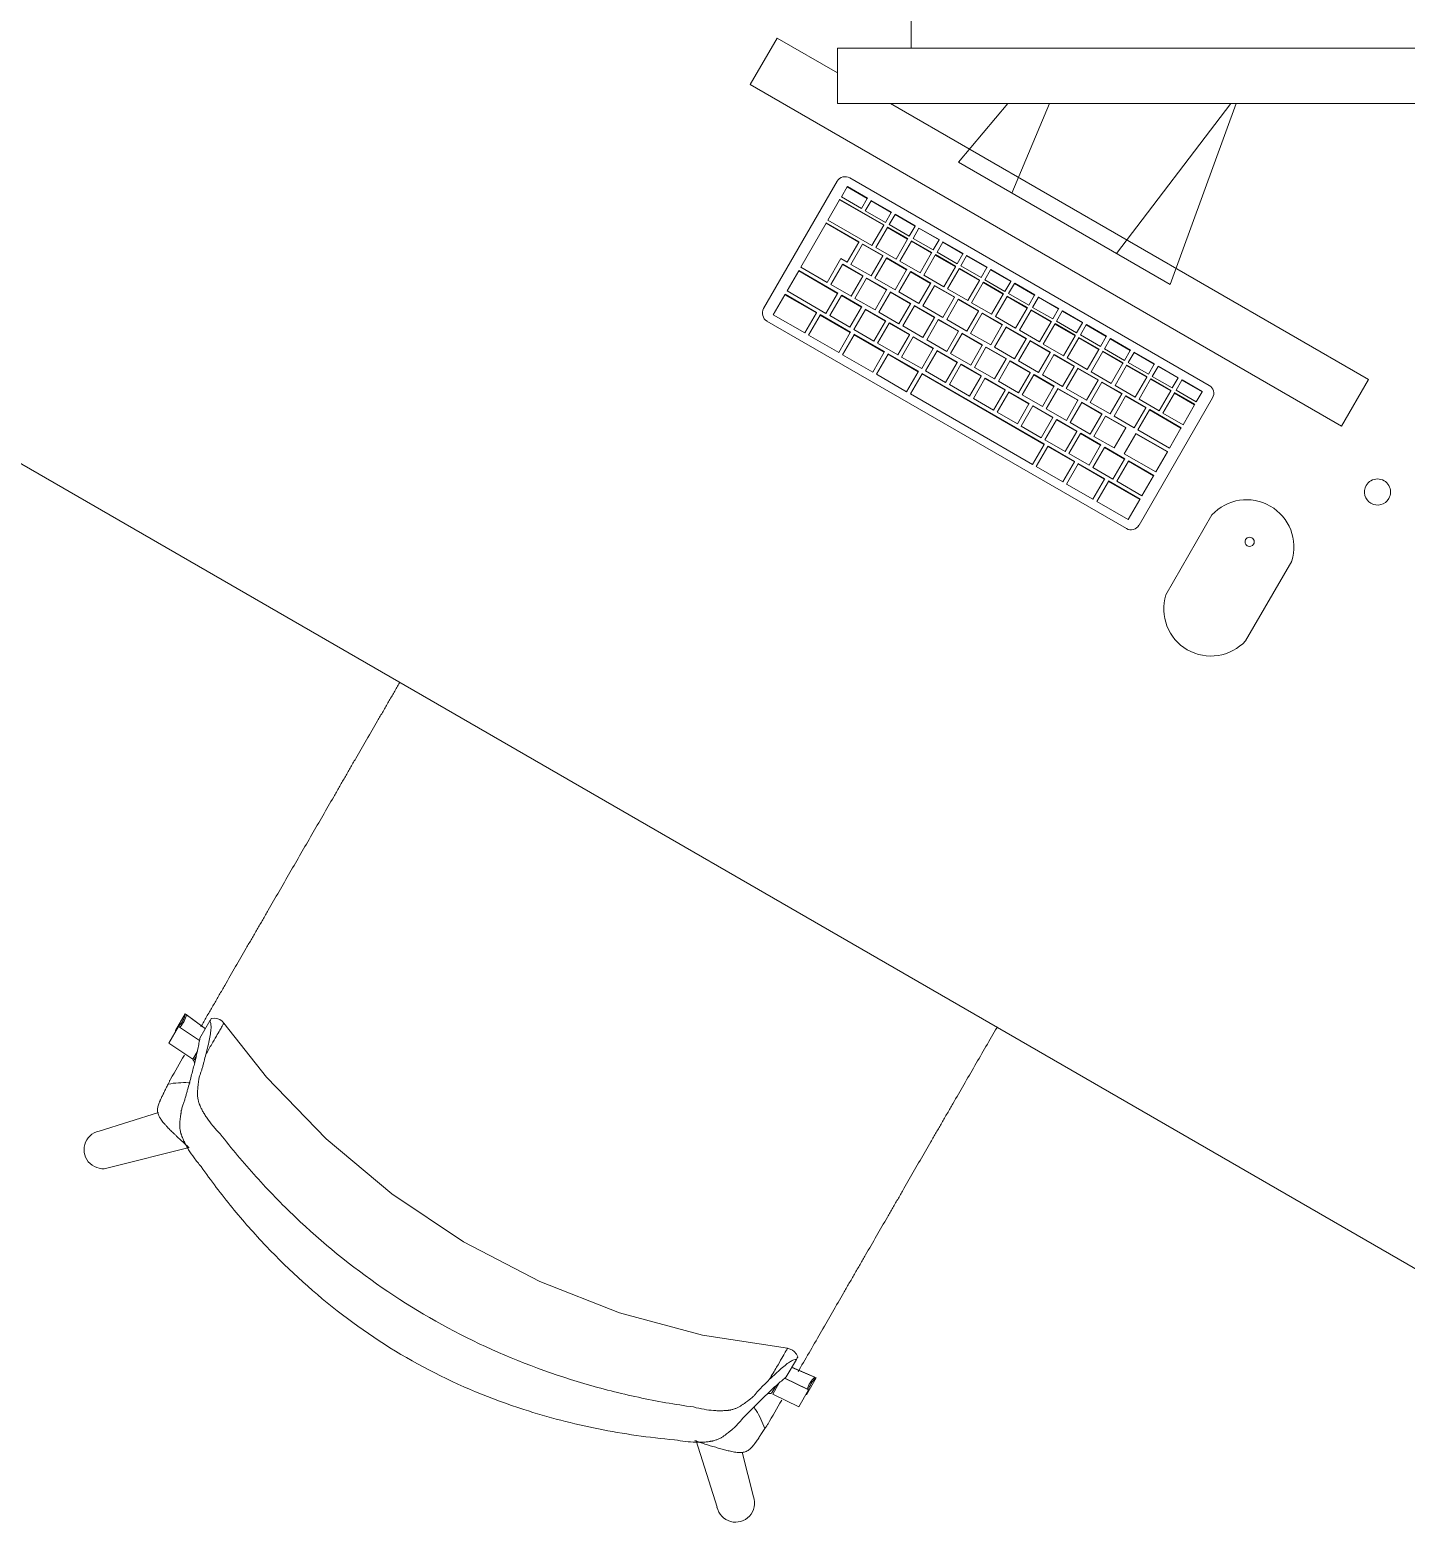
# Model space of a CAD drawing. Header units: millimetres. Extents: x 79795 to 317870, y -36033 to 97293.
# Drawn here: x 210583 to 211530, y 23112 to 24139 of the extents above; entities that cross this region are included whole.
import ezdxf

# ---------------------------------------------------------------- set-up
doc = ezdxf.new("R2010")
doc.units = ezdxf.units.MM
doc.header["$MEASUREMENT"] = 0
for name, color, linetype, lineweight in [('A-GENM', 8, 'CONTINUOUS', 9), ('E-ELEC-EQPM', 8, 'CONTINUOUS', 9), ('I-FURN', 8, 'CONTINUOUS', 9)]:
    doc.layers.add(name, color=color, linetype=linetype, lineweight=lineweight)

msp = doc.modelspace()

# ---------------------------------------------------------------- linework, layer by layer
at = {"layer": 'A-GENM'}
for p, q in [((211146.8, 24037), (211394.1, 23894.2)), ((211087.6, 23947.1), (211138.2, 24034.7)), ((211145, 24030.8), (211141.1, 24023.9)), ((211145, 24030.8), (211145.2, 24031)), ((211158.9, 24022.8), (211145, 24030.8)), ((211145.2, 24031), (211159, 24023)), ((211139.9, 24021.9), (211131.8, 24007.9)), ((211139.9, 24021.9), (211140.1, 24022.2)), ((211170.2, 24004.4), (211139.9, 24021.9)), ((211140.1, 24022.2), (211170.4, 24004.7)), ((211141.1, 24023.9), (211154.9, 24015.9)), ((211154.9, 24015.9), (211158.9, 24022.8)), ((211161.5, 24021.3), (211157.5, 24014.4)), ((211158.9, 24022.8), (211159, 24023)), ((211161.5, 24021.4), (211161.6, 24021.5)), ((211175.4, 24013.3), (211161.5, 24021.3)), ((211161.6, 24021.5), (211175.5, 24013.5)), ((211130.6, 24005.8), (211113.2, 23975.6)), ((211130.6, 24005.8), (211130.7, 24006)), ((211153.1, 23992.8), (211130.6, 24005.8)), ((211130.7, 24006), (211153.3, 23993)), ((211131.8, 24007.9), (211162.1, 23990.4)), ((211157.5, 24014.4), (211171.4, 24006.4)), ((211171.4, 24006.4), (211175.4, 24013.3)), ((211178, 24011.8), (211174, 24004.9)), ((211175.4, 24013.3), (211175.5, 24013.5)), ((211178, 24011.8), (211178.1, 24012)), ((211191.8, 24003.8), (211178, 24011.8)), ((211178.1, 24012), (211191.9, 24004)), ((211162.1, 23990.4), (211170.2, 24004.4)), ((211172.8, 24002.9), (211164.9, 23989.1)), ((211170.2, 24004.4), (211170.4, 24004.7)), ((211172.8, 24002.9), (211173, 24003.2)), ((211186.7, 23994.9), (211172.8, 24002.9)), ((211173, 24003.2), (211186.8, 23995.2)), ((211174, 24004.9), (211187.8, 23996.9)), ((211187.8, 23996.9), (211191.8, 24003.8)), ((211194.4, 24002.3), (211190.4, 23995.4)), ((211191.8, 24003.8), (211191.9, 24004)), ((211194.4, 24002.3), (211194.5, 24002.5)), ((211208.3, 23994.3), (211194.4, 24002.3)), ((211194.5, 24002.5), (211208.4, 23994.5)), ((211145.1, 23979), (211153.1, 23992.8)), ((211155.7, 23991.3), (211147.7, 23977.5)), ((211153.1, 23992.8), (211153.3, 23993)), ((211155.7, 23991.3), (211155.9, 23991.5)), ((211169.6, 23983.3), (211155.7, 23991.3)), ((211155.9, 23991.5), (211169.7, 23983.5)), ((211164.9, 23989.1), (211178.7, 23981.1)), ((211178.7, 23981.1), (211186.7, 23994.9)), ((211189.3, 23993.4), (211181.3, 23979.6)), ((211186.7, 23994.9), (211186.8, 23995.2)), ((211189.3, 23993.4), (211189.4, 23993.7)), ((211203.1, 23985.4), (211189.3, 23993.4)), ((211189.4, 23993.7), (211203.3, 23985.7)), ((211190.4, 23995.4), (211204.3, 23987.4)), ((211195.2, 23971.6), (211203.1, 23985.4)), ((211203.1, 23985.4), (211203.3, 23985.7)), ((211204.3, 23987.4), (211208.3, 23994.3)), ((211210.9, 23992.8), (211206.9, 23985.9)), ((211206.9, 23985.9), (211220.7, 23977.9)), ((211208.3, 23994.3), (211208.4, 23994.5)), ((211210.9, 23992.8), (211211, 23993)), ((211224.7, 23984.8), (211210.9, 23992.8)), ((211211, 23993), (211224.9, 23985)), ((211113.2, 23975.6), (211131.3, 23965.1)), ((211131.3, 23965.1), (211140.8, 23981.5)), ((211141.9, 23977.4), (211133.9, 23963.6)), ((211140.8, 23981.5), (211145.1, 23979)), ((211141.9, 23977.4), (211142.1, 23977.6)), ((211155.8, 23969.4), (211141.9, 23977.4)), ((211142.1, 23977.6), (211155.9, 23969.6)), ((211147.7, 23977.5), (211161.6, 23969.5)), ((211161.6, 23969.5), (211169.6, 23983.3)), ((211172.2, 23981.8), (211164.2, 23968)), ((211169.6, 23983.3), (211169.7, 23983.5)), ((211172.2, 23981.8), (211172.3, 23982)), ((211186, 23973.8), (211172.2, 23981.8)), ((211172.3, 23982), (211186.2, 23974)), ((211181.3, 23979.6), (211195.2, 23971.6)), ((211205.7, 23983.9), (211197.8, 23970.1)), ((211205.7, 23983.9), (211205.9, 23984.2)), ((211219.6, 23975.9), (211205.7, 23983.9)), ((211205.9, 23984.2), (211219.7, 23976.2)), ((211211.6, 23962.1), (211219.6, 23975.9)), ((211219.6, 23975.9), (211219.7, 23976.2)), ((211220.7, 23977.9), (211224.7, 23984.8)), ((211227.3, 23983.3), (211223.3, 23976.4)), ((211223.3, 23976.4), (211237.2, 23968.4)), ((211224.7, 23984.8), (211224.9, 23985)), ((211227.3, 23983.3), (211227.5, 23983.5)), ((211241.2, 23975.3), (211227.3, 23983.3)), ((211227.5, 23983.5), (211241.3, 23975.5)), ((211237.2, 23968.4), (211241.2, 23975.3)), ((211241.2, 23975.3), (211241.3, 23975.5)), ((211111.7, 23973), (211103.7, 23959.2)), ((211111.7, 23973), (211111.8, 23973.2)), ((211138.5, 23957.5), (211111.7, 23973)), ((211111.8, 23973.2), (211138.7, 23957.7)), ((211147.8, 23955.6), (211155.8, 23969.4)), ((211158.4, 23967.9), (211150.4, 23954.1)), ((211155.8, 23969.4), (211155.9, 23969.6)), ((211158.4, 23967.9), (211158.5, 23968.1)), ((211172.2, 23959.9), (211158.4, 23967.9)), ((211158.5, 23968.1), (211172.4, 23960.1)), ((211164.2, 23968), (211178, 23960)), ((211178, 23960), (211186, 23973.8)), ((211188.6, 23972.3), (211180.6, 23958.5)), ((211186, 23973.8), (211186.2, 23974)), ((211188.6, 23972.3), (211188.8, 23972.5)), ((211202.5, 23964.3), (211188.6, 23972.3)), ((211188.8, 23972.5), (211202.6, 23964.5)), ((211197.8, 23970.1), (211211.6, 23962.1)), ((211222.2, 23974.4), (211214.2, 23960.6)), ((211222.2, 23974.4), (211222.3, 23974.7)), ((211236.1, 23966.4), (211222.2, 23974.4)), ((211222.3, 23974.7), (211236.2, 23966.7)), ((211228.1, 23952.6), (211236.1, 23966.4)), ((211238.7, 23964.9), (211230.7, 23951.1)), ((211236.1, 23966.4), (211236.2, 23966.7)), ((211238.7, 23964.9), (211238.8, 23965.2)), ((211252.5, 23956.9), (211238.7, 23964.9)), ((211238.8, 23965.2), (211252.6, 23957.2)), ((211243.8, 23973.8), (211239.8, 23966.9)), ((211239.8, 23966.9), (211253.6, 23958.9)), ((211243.8, 23973.8), (211243.9, 23974)), ((211257.6, 23965.8), (211243.8, 23973.8)), ((211243.9, 23974), (211257.8, 23966)), ((211253.6, 23958.9), (211257.6, 23965.8)), ((211257.6, 23965.8), (211257.8, 23966)), ((211102.2, 23956.6), (211094.2, 23942.8)), ((211102.2, 23956.6), (211102.3, 23956.9)), ((211123.9, 23944.1), (211102.2, 23956.6)), ((211102.3, 23956.9), (211124, 23944.4)), ((211103.7, 23959.2), (211130.5, 23943.7)), ((211130.5, 23943.7), (211138.5, 23957.5)), ((211141.1, 23956), (211133.1, 23942.2)), ((211133.9, 23963.6), (211147.8, 23955.6)), ((211138.5, 23957.5), (211138.7, 23957.7)), ((211141.1, 23956), (211141.3, 23956.2)), ((211155, 23948), (211141.1, 23956)), ((211141.3, 23956.2), (211155.1, 23948.2)), ((211164.3, 23946.1), (211172.2, 23959.9)), ((211174.8, 23958.4), (211166.8, 23944.6)), ((211172.2, 23959.9), (211172.4, 23960.1)), ((211174.8, 23958.4), (211175, 23958.6)), ((211188.7, 23950.4), (211174.8, 23958.4)), ((211175, 23958.6), (211188.8, 23950.6)), ((211180.6, 23958.5), (211194.5, 23950.5)), ((211194.5, 23950.5), (211202.5, 23964.3)), ((211205.1, 23962.8), (211197.1, 23949)), ((211202.5, 23964.3), (211202.6, 23964.5)), ((211205.1, 23962.8), (211205.2, 23963)), ((211218.9, 23954.8), (211205.1, 23962.8)), ((211205.2, 23963), (211219.1, 23955)), ((211211, 23941), (211218.9, 23954.8)), ((211214.2, 23960.6), (211228.1, 23952.6)), ((211218.9, 23954.8), (211219.1, 23955)), ((211244.5, 23943.1), (211252.5, 23956.9)), ((211255.1, 23955.4), (211247.1, 23941.6)), ((211252.5, 23956.9), (211252.6, 23957.2)), ((211255.1, 23955.4), (211255.2, 23955.7)), ((211269, 23947.4), (211255.1, 23955.4)), ((211255.2, 23955.7), (211269.1, 23947.7)), ((211260.2, 23964.3), (211256.2, 23957.4)), ((211256.2, 23957.4), (211270.1, 23949.4)), ((211260.2, 23964.3), (211260.4, 23964.5)), ((211274.1, 23956.3), (211260.2, 23964.3)), ((211260.4, 23964.5), (211274.2, 23956.5)), ((211270.1, 23949.4), (211274.1, 23956.3)), ((211276.7, 23954.8), (211272.7, 23947.9)), ((211274.1, 23956.3), (211274.2, 23956.5)), ((211276.7, 23954.8), (211276.8, 23955)), ((211290.5, 23946.8), (211276.7, 23954.8)), ((211276.8, 23955), (211290.7, 23947)), ((211123.9, 23944.1), (211124, 23944.4)), ((211147, 23934.2), (211155, 23948)), ((211157.6, 23946.5), (211149.6, 23932.7)), ((211150.4, 23954.1), (211164.3, 23946.1)), ((211155, 23948), (211155.1, 23948.2)), ((211157.6, 23946.5), (211157.7, 23946.7)), ((211171.4, 23938.5), (211157.6, 23946.5)), ((211157.7, 23946.7), (211171.6, 23938.7)), ((211166.8, 23944.6), (211180.7, 23936.6)), ((211180.7, 23936.6), (211188.7, 23950.4)), ((211191.3, 23948.9), (211183.3, 23935.1)), ((211188.7, 23950.4), (211188.8, 23950.6)), ((211191.3, 23948.9), (211191.4, 23949.1)), ((211205.1, 23940.9), (211191.3, 23948.9)), ((211191.4, 23949.1), (211205.3, 23941.1)), ((211197.1, 23949), (211211, 23941)), ((211221.5, 23953.3), (211213.6, 23939.5)), ((211221.5, 23953.3), (211221.7, 23953.5)), ((211235.4, 23945.3), (211221.5, 23953.3)), ((211221.7, 23953.5), (211235.5, 23945.5)), ((211227.4, 23931.5), (211235.4, 23945.3)), ((211230.7, 23951.1), (211244.5, 23943.1)), ((211235.4, 23945.3), (211235.5, 23945.5)), ((211261, 23933.6), (211269, 23947.4)), ((211271.6, 23945.9), (211263.6, 23932.1)), ((211269, 23947.4), (211269.1, 23947.7)), ((211271.6, 23945.9), (211271.7, 23946.2)), ((211285.4, 23937.9), (211271.6, 23945.9)), ((211271.7, 23946.2), (211285.6, 23938.2)), ((211272.7, 23947.9), (211286.5, 23939.9)), ((211286.5, 23939.9), (211290.5, 23946.8)), ((211293.1, 23945.3), (211289.1, 23938.4)), ((211290.5, 23946.8), (211290.7, 23947)), ((211293.1, 23945.3), (211293.3, 23945.5)), ((211307, 23937.3), (211293.1, 23945.3)), ((211293.3, 23945.5), (211307.1, 23937.5)), ((211337.2, 23795.6), (211089.9, 23938.4)), ((211094.2, 23942.8), (211115.9, 23930.3)), ((211115.9, 23930.3), (211123.9, 23944.1)), ((211126.5, 23942.6), (211118.5, 23928.8)), ((211126.5, 23942.6), (211126.6, 23942.9)), ((211147.2, 23930.6), (211126.5, 23942.6)), ((211126.6, 23942.9), (211147.4, 23930.9)), ((211133.1, 23942.2), (211147, 23934.2)), ((211163.4, 23924.7), (211171.4, 23938.5)), ((211174, 23937), (211166, 23923.2)), ((211171.4, 23938.5), (211171.6, 23938.7)), ((211174, 23937), (211174.2, 23937.2)), ((211187.9, 23929), (211174, 23937)), ((211174.2, 23937.2), (211188, 23929.2)), ((211183.3, 23935.1), (211197.2, 23927.1)), ((211197.2, 23927.1), (211205.1, 23940.9)), ((211207.7, 23939.4), (211199.8, 23925.6)), ((211205.1, 23940.9), (211205.3, 23941.1)), ((211207.7, 23939.4), (211207.9, 23939.6)), ((211221.6, 23931.4), (211207.7, 23939.4)), ((211207.9, 23939.6), (211221.7, 23931.6)), ((211213.6, 23939.5), (211227.4, 23931.5)), ((211238, 23943.8), (211230, 23930)), ((211238, 23943.8), (211238.1, 23944)), ((211251.8, 23935.8), (211238, 23943.8)), ((211238.1, 23944), (211252, 23936)), ((211243.9, 23922), (211251.8, 23935.8)), ((211254.4, 23934.3), (211246.5, 23920.5)), ((211247.1, 23941.6), (211261, 23933.6)), ((211251.8, 23935.8), (211252, 23936)), ((211254.4, 23934.3), (211254.6, 23934.5)), ((211268.3, 23926.3), (211254.4, 23934.3)), ((211254.6, 23934.5), (211268.4, 23926.5)), ((211277.4, 23924.1), (211285.4, 23937.9)), ((211288, 23936.4), (211280, 23922.6)), ((211285.4, 23937.9), (211285.6, 23938.2)), ((211288, 23936.4), (211288.2, 23936.7)), ((211301.9, 23928.4), (211288, 23936.4)), ((211288.2, 23936.7), (211302, 23928.7)), ((211289.1, 23938.4), (211303, 23930.4)), ((211303, 23930.4), (211307, 23937.3)), ((211309.6, 23935.8), (211305.6, 23928.9)), ((211307, 23937.3), (211307.1, 23937.5)), ((211309.6, 23935.8), (211309.7, 23936)), ((211323.4, 23927.8), (211309.6, 23935.8)), ((211309.7, 23936), (211323.6, 23928)), ((211118.5, 23928.8), (211139.3, 23916.8)), ((211139.3, 23916.8), (211147.2, 23930.6)), ((211149.8, 23929.1), (211141.9, 23915.3)), ((211147.2, 23930.6), (211147.4, 23930.9)), ((211149.6, 23932.7), (211163.4, 23924.7)), ((211149.8, 23929.1), (211150, 23929.4)), ((211170.6, 23917.1), (211149.8, 23929.1)), ((211150, 23929.4), (211170.8, 23917.4)), ((211179.9, 23915.2), (211187.9, 23929)), ((211190.5, 23927.5), (211182.5, 23913.7)), ((211187.9, 23929), (211188, 23929.2)), ((211190.5, 23927.5), (211190.6, 23927.7)), ((211204.3, 23919.5), (211190.5, 23927.5)), ((211190.6, 23927.7), (211204.5, 23919.7)), ((211199.8, 23925.6), (211213.6, 23917.6)), ((211213.6, 23917.6), (211221.6, 23931.4)), ((211224.2, 23929.9), (211216.2, 23916.1)), ((211221.6, 23931.4), (211221.7, 23931.6)), ((211224.2, 23929.9), (211224.3, 23930.1)), ((211238, 23921.9), (211224.2, 23929.9)), ((211224.3, 23930.1), (211238.2, 23922.1)), ((211230, 23930), (211243.9, 23922)), ((211260.3, 23912.5), (211268.3, 23926.3)), ((211270.9, 23924.8), (211262.9, 23911)), ((211263.6, 23932.1), (211277.4, 23924.1)), ((211268.3, 23926.3), (211268.4, 23926.5)), ((211270.9, 23924.8), (211271, 23925)), ((211284.8, 23916.8), (211270.9, 23924.8)), ((211271, 23925), (211284.9, 23917)), ((211293.9, 23914.6), (211301.9, 23928.4)), ((211304.5, 23926.9), (211296.5, 23913.1)), ((211301.9, 23928.4), (211302, 23928.7)), ((211304.5, 23926.9), (211304.6, 23927.2)), ((211318.3, 23918.9), (211304.5, 23926.9)), ((211304.6, 23927.2), (211318.5, 23919.2)), ((211305.6, 23928.9), (211319.5, 23920.9)), ((211319.5, 23920.9), (211323.4, 23927.8)), ((211326, 23926.3), (211322.1, 23919.4)), ((211323.4, 23927.8), (211323.6, 23928)), ((211326, 23926.3), (211326.2, 23926.5)), ((211339.9, 23918.3), (211326, 23926.3)), ((211326.2, 23926.5), (211340, 23918.5)), ((211141.9, 23915.3), (211162.7, 23903.3)), ((211162.7, 23903.3), (211170.6, 23917.1)), ((211173.2, 23915.6), (211165.3, 23901.8)), ((211166, 23923.2), (211179.9, 23915.2)), ((211170.6, 23917.1), (211170.8, 23917.4)), ((211173.2, 23915.6), (211173.4, 23915.9)), ((211194, 23903.6), (211173.2, 23915.6)), ((211173.4, 23915.9), (211194.1, 23903.9)), ((211182.5, 23913.7), (211196.4, 23905.7)), ((211196.4, 23905.7), (211204.3, 23919.5)), ((211206.9, 23918), (211199, 23904.2)), ((211204.3, 23919.5), (211204.5, 23919.7)), ((211206.9, 23918), (211207.1, 23918.2)), ((211220.8, 23910), (211206.9, 23918)), ((211207.1, 23918.2), (211220.9, 23910.2)), ((211216.2, 23916.1), (211230.1, 23908.1)), ((211230.1, 23908.1), (211238, 23921.9)), ((211240.6, 23920.4), (211232.7, 23906.6)), ((211238, 23921.9), (211238.2, 23922.1)), ((211240.6, 23920.4), (211240.8, 23920.6)), ((211254.5, 23912.4), (211240.6, 23920.4)), ((211240.8, 23920.6), (211254.6, 23912.6)), ((211246.5, 23920.5), (211260.3, 23912.5)), ((211276.8, 23903), (211284.8, 23916.8)), ((211287.4, 23915.3), (211279.4, 23901.5)), ((211280, 23922.6), (211293.9, 23914.6)), ((211284.8, 23916.8), (211284.9, 23917)), ((211287.4, 23915.3), (211287.5, 23915.5)), ((211301.2, 23907.3), (211287.4, 23915.3)), ((211287.5, 23915.5), (211301.3, 23907.5)), ((211310.3, 23905.1), (211318.3, 23918.9)), ((211320.9, 23917.4), (211312.9, 23903.6)), ((211318.3, 23918.9), (211318.5, 23919.2)), ((211320.9, 23917.4), (211321.1, 23917.7)), ((211334.8, 23909.4), (211320.9, 23917.4)), ((211321.1, 23917.7), (211334.9, 23909.7)), ((211322.1, 23919.4), (211335.9, 23911.4)), ((211335.9, 23911.4), (211339.9, 23918.3)), ((211342.5, 23916.8), (211338.5, 23909.9)), ((211339.9, 23918.3), (211340, 23918.5)), ((211342.5, 23916.8), (211342.6, 23917)), ((211356.4, 23908.8), (211342.5, 23916.8)), ((211342.6, 23917), (211356.5, 23909)), ((211186, 23889.8), (211194, 23903.6)), ((211194, 23903.6), (211194.1, 23903.9)), ((211199, 23904.2), (211212.8, 23896.2)), ((211212.8, 23896.2), (211220.8, 23910)), ((211223.4, 23908.5), (211215.4, 23894.7)), ((211220.8, 23910), (211220.9, 23910.2)), ((211223.4, 23908.5), (211223.5, 23908.7)), ((211237.2, 23900.5), (211223.4, 23908.5)), ((211223.5, 23908.7), (211237.4, 23900.7)), ((211232.7, 23906.6), (211246.5, 23898.6)), ((211246.5, 23898.6), (211254.5, 23912.4)), ((211257.1, 23910.9), (211249.1, 23897.1)), ((211254.5, 23912.4), (211254.6, 23912.6)), ((211257.1, 23910.9), (211257.2, 23911.1)), ((211271, 23902.9), (211257.1, 23910.9)), ((211257.2, 23911.1), (211271.1, 23903.1)), ((211262.9, 23911), (211276.8, 23903)), ((211271, 23902.9), (211271.1, 23903.1)), ((211293.2, 23893.5), (211301.2, 23907.3)), ((211303.8, 23905.8), (211295.8, 23892)), ((211296.5, 23913.1), (211310.3, 23905.1)), ((211301.2, 23907.3), (211301.3, 23907.5)), ((211303.8, 23905.8), (211303.9, 23906)), ((211317.7, 23897.8), (211303.8, 23905.8)), ((211303.9, 23906), (211317.8, 23898)), ((211312.9, 23903.6), (211326.8, 23895.6)), ((211326.8, 23895.6), (211334.8, 23909.4)), ((211337.4, 23907.9), (211329.4, 23894.1)), ((211334.8, 23909.4), (211334.9, 23909.7)), ((211337.4, 23907.9), (211337.5, 23908.2)), ((211351.2, 23899.9), (211337.4, 23907.9)), ((211337.5, 23908.2), (211351.4, 23900.2)), ((211338.5, 23909.9), (211352.4, 23901.9)), ((211352.4, 23901.9), (211356.4, 23908.8)), ((211359, 23907.3), (211355, 23900.4)), ((211356.4, 23908.8), (211356.5, 23909)), ((211359, 23907.3), (211359.1, 23907.5)), ((211372.8, 23899.3), (211359, 23907.3)), ((211359.1, 23907.5), (211372.9, 23899.5)), ((211165.3, 23901.8), (211186, 23889.8)), ((211196.6, 23902.1), (211188.6, 23888.3)), ((211196.6, 23902.1), (211196.7, 23902.4)), ((211280.6, 23853.6), (211196.6, 23902.1)), ((211196.7, 23902.4), (211280.7, 23853.9)), ((211215.4, 23894.7), (211229.3, 23886.7)), ((211229.3, 23886.7), (211237.2, 23900.5)), ((211239.8, 23899), (211231.9, 23885.2)), ((211237.2, 23900.5), (211237.4, 23900.7)), ((211239.8, 23899), (211240, 23899.2)), ((211253.7, 23891), (211239.8, 23899)), ((211240, 23899.2), (211253.8, 23891.2)), ((211249.1, 23897.1), (211263, 23889.1)), ((211263, 23889.1), (211271, 23902.9)), ((211273.6, 23901.4), (211265.6, 23887.6)), ((211273.6, 23901.4), (211273.7, 23901.6)), ((211287.4, 23893.4), (211273.6, 23901.4)), ((211273.7, 23901.6), (211287.6, 23893.6)), ((211279.4, 23901.5), (211293.2, 23893.5)), ((211279.4, 23879.6), (211287.4, 23893.4)), ((211287.4, 23893.4), (211287.6, 23893.6)), ((211309.7, 23884), (211317.7, 23897.8)), ((211320.3, 23896.3), (211312.3, 23882.5)), ((211317.7, 23897.8), (211317.8, 23898)), ((211320.3, 23896.3), (211320.4, 23896.5)), ((211334.1, 23888.3), (211320.3, 23896.3)), ((211320.4, 23896.5), (211334.3, 23888.5)), ((211329.4, 23894.1), (211343.3, 23886.1)), ((211343.3, 23886.1), (211351.2, 23899.9)), ((211353.8, 23898.4), (211345.9, 23884.6)), ((211351.2, 23899.9), (211351.4, 23900.2)), ((211353.8, 23898.4), (211354, 23898.7)), ((211367.7, 23890.4), (211353.8, 23898.4)), ((211354, 23898.7), (211367.8, 23890.7)), ((211355, 23900.4), (211368.8, 23892.4)), ((211368.8, 23892.4), (211372.8, 23899.3)), ((211375.4, 23897.8), (211371.4, 23890.9)), ((211372.8, 23899.3), (211372.9, 23899.5)), ((211375.4, 23897.8), (211375.5, 23898)), ((211389.3, 23889.8), (211375.4, 23897.8)), ((211375.5, 23898), (211389.4, 23890)), ((211188.6, 23888.3), (211272.6, 23839.8)), ((211231.9, 23885.2), (211245.7, 23877.2)), ((211245.7, 23877.2), (211253.7, 23891)), ((211256.3, 23889.5), (211248.3, 23875.7)), ((211253.7, 23891), (211253.8, 23891.2)), ((211256.3, 23889.5), (211256.4, 23889.7)), ((211270.2, 23881.5), (211256.3, 23889.5)), ((211256.4, 23889.7), (211270.3, 23881.7)), ((211265.6, 23887.6), (211279.4, 23879.6)), ((211290, 23891.9), (211282, 23878.1)), ((211290, 23891.9), (211290.1, 23892.1)), ((211303.9, 23883.9), (211290, 23891.9)), ((211290.1, 23892.1), (211304, 23884.1)), ((211295.8, 23892), (211309.7, 23884)), ((211295.9, 23870.1), (211303.9, 23883.9)), ((211303.9, 23883.9), (211304, 23884.1)), ((211306.5, 23882.4), (211306.6, 23882.6)), ((211306.6, 23882.6), (211320.5, 23874.6)), ((211326.1, 23874.5), (211334.1, 23888.3)), ((211336.7, 23886.8), (211328.7, 23873)), ((211334.1, 23888.3), (211334.3, 23888.5)), ((211336.7, 23886.8), (211336.9, 23887)), ((211350.6, 23878.8), (211336.7, 23886.8)), ((211336.9, 23887), (211350.7, 23879)), ((211396.5, 23885.6), (211345.9, 23797.9)), ((211345.9, 23884.6), (211359.7, 23876.6)), ((211359.7, 23876.6), (211367.7, 23890.4)), ((211370.3, 23888.9), (211362.3, 23875.1)), ((211367.7, 23890.4), (211367.8, 23890.7)), ((211370.3, 23888.9), (211370.4, 23889.2)), ((211384.1, 23880.9), (211370.3, 23888.9)), ((211370.4, 23889.2), (211384.3, 23881.2)), ((211371.4, 23890.9), (211385.3, 23882.9)), ((211385.3, 23882.9), (211389.3, 23889.8)), ((211389.3, 23889.8), (211389.4, 23890)), ((211248.3, 23875.7), (211262.2, 23867.7)), ((211262.2, 23867.7), (211270.2, 23881.5)), ((211272.8, 23880), (211264.8, 23866.2)), ((211270.2, 23881.5), (211270.3, 23881.7)), ((211272.8, 23880), (211272.9, 23880.2)), ((211286.6, 23872), (211272.8, 23880)), ((211272.9, 23880.2), (211286.7, 23872.2)), ((211282, 23878.1), (211295.9, 23870.1)), ((211286.6, 23872), (211286.7, 23872.2)), ((211306.5, 23882.4), (211298.5, 23868.6)), ((211320.3, 23874.4), (211306.5, 23882.4)), ((211312.3, 23882.5), (211326.1, 23874.5)), ((211312.3, 23860.6), (211320.3, 23874.4)), ((211322.9, 23872.9), (211314.9, 23859.1)), ((211320.3, 23874.4), (211320.5, 23874.6)), ((211322.9, 23872.9), (211323.1, 23873.1)), ((211336.8, 23864.9), (211322.9, 23872.9)), ((211323.1, 23873.1), (211336.9, 23865.1)), ((211328.7, 23873), (211342.6, 23865)), ((211342.6, 23865), (211350.6, 23878.8)), ((211353.2, 23877.3), (211345.2, 23863.5)), ((211350.6, 23878.8), (211350.7, 23879)), ((211353.2, 23877.3), (211353.3, 23877.5)), ((211374.8, 23864.8), (211353.2, 23877.3)), ((211353.3, 23877.5), (211375, 23865)), ((211362.3, 23875.1), (211376.2, 23867.1)), ((211376.2, 23867.1), (211384.1, 23880.9)), ((211384.1, 23880.9), (211384.3, 23881.2)), ((211264.8, 23866.2), (211278.6, 23858.2)), ((211278.6, 23858.2), (211286.6, 23872)), ((211289.2, 23870.5), (211281.2, 23856.7)), ((211289.2, 23870.5), (211289.3, 23870.7)), ((211303.1, 23862.5), (211289.2, 23870.5)), ((211289.3, 23870.7), (211303.2, 23862.7)), ((211295.1, 23848.7), (211303.1, 23862.5)), ((211298.5, 23868.6), (211312.3, 23860.6)), ((211303.1, 23862.5), (211303.2, 23862.7)), ((211328.8, 23851.1), (211336.8, 23864.9)), ((211336.8, 23864.9), (211336.9, 23865.1)), ((211345.2, 23863.5), (211366.8, 23851)), ((211366.8, 23851), (211374.8, 23864.8)), ((211374.8, 23864.8), (211375, 23865)), ((211272.6, 23839.8), (211280.6, 23853.6)), ((211283.2, 23852.1), (211275.2, 23838.3)), ((211280.6, 23853.6), (211280.7, 23853.9)), ((211281.2, 23856.7), (211295.1, 23848.7)), ((211283.2, 23852.1), (211283.3, 23852.4)), ((211301.4, 23841.6), (211283.2, 23852.1)), ((211283.3, 23852.4), (211301.5, 23841.9)), ((211305.7, 23861), (211297.7, 23847.2)), ((211305.7, 23861), (211305.8, 23861.2)), ((211319.5, 23853), (211305.7, 23861)), ((211305.8, 23861.2), (211319.7, 23853.2)), ((211311.5, 23839.2), (211319.5, 23853)), ((211314.9, 23859.1), (211328.8, 23851.1)), ((211319.5, 23853), (211319.7, 23853.2)), ((211322.1, 23851.5), (211322.3, 23851.7)), ((211322.3, 23851.7), (211336.1, 23843.7)), ((211343.7, 23860.9), (211335.7, 23847.1)), ((211343.7, 23860.9), (211343.8, 23861.1)), ((211365.4, 23848.4), (211343.7, 23860.9)), ((211343.8, 23861.1), (211365.5, 23848.6)), ((211293.4, 23827.8), (211301.4, 23841.6)), ((211297.7, 23847.2), (211311.5, 23839.2)), ((211301.4, 23841.6), (211301.5, 23841.9)), ((211322.1, 23851.5), (211314.1, 23837.7)), ((211336, 23843.5), (211322.1, 23851.5)), ((211328, 23829.7), (211336, 23843.5)), ((211338.6, 23842), (211330.6, 23828.2)), ((211335.7, 23847.1), (211357.4, 23834.6)), ((211336, 23843.5), (211336.1, 23843.7)), ((211338.6, 23842), (211338.7, 23842.2)), ((211355.9, 23832), (211338.6, 23842)), ((211338.7, 23842.2), (211356, 23832.2)), ((211357.4, 23834.6), (211365.4, 23848.4)), ((211365.4, 23848.4), (211365.5, 23848.6)), ((211275.2, 23838.3), (211293.4, 23827.8)), ((211304, 23840.1), (211296, 23826.3)), ((211304, 23840.1), (211304.1, 23840.4)), ((211322.2, 23829.6), (211304, 23840.1)), ((211304.1, 23840.4), (211322.3, 23829.9)), ((211314.1, 23837.7), (211328, 23829.7)), ((211347.9, 23818.2), (211355.9, 23832)), ((211355.9, 23832), (211356, 23832.2)), ((211296, 23826.3), (211314.2, 23815.8)), ((211314.2, 23815.8), (211322.2, 23829.6)), ((211324.8, 23828.1), (211316.8, 23814.3)), ((211322.2, 23829.6), (211322.3, 23829.9)), ((211324.8, 23828.1), (211324.9, 23828.4)), ((211346.4, 23815.6), (211324.8, 23828.1)), ((211324.9, 23828.4), (211346.6, 23815.9)), ((211330.6, 23828.2), (211347.9, 23818.2)), ((211316.8, 23814.3), (211338.5, 23801.8)), ((211338.5, 23801.8), (211346.4, 23815.6)), ((211346.4, 23815.6), (211346.6, 23815.9)), ((211396, 23805.1), (211364.3, 23750.1)), ((211419.3, 23718.3), (211451, 23773.3))]:
    msp.add_line(p, q, dxfattribs=at)
for centre, radius, start, end in [((211143.7, 24031.5), 6.35, 60, 150), ((211093.1, 23943.9), 6.35, 150, 240), ((211391, 23888.7), 6.35, 330, 60), ((211420, 23783), 32.5, 342.6804, 137.3196), ((211340.4, 23801.1), 6.35, 240, 330), ((211422, 23786.5), 3.16, 150, 330), ((211422, 23786.5), 3.16, 330, 150), ((211395.4, 23740.4), 32.5, 162.6804, 317.3196)]:
    msp.add_arc(centre, radius, start, end, dxfattribs=at)
at = {"layer": 'E-ELEC-EQPM'}
for p, q in [((211189.2, 24218.3), (211189.2, 24126.4)), ((211189.2, 24218.3), (211189.2, 24126.4)), ((211189.2, 24126.4), (211138.4, 24126.4)), ((211138.4, 24126.4), (211138.4, 24088.3)), ((211138.4, 24126.4), (211138.4, 24088.3)), ((211938.4, 24126.4), (211138.4, 24126.4)), ((211138.4, 24088.3), (211938.4, 24088.3)), ((211138.4, 24088.3), (211938.4, 24088.3))]:
    msp.add_line(p, q, dxfattribs=at)
at = {"layer": 'I-FURN'}
for p, q in [((211096.8, 24133.3), (211078.3, 24101.2)), ((211096.8, 24133.3), (211138.4, 24109.3)), ((211485.2, 23866.2), (211078.3, 24101.2)), ((211174.8, 24088.3), (211503.8, 23898.3)), ((211255.6, 24088.3), (211221.6, 24047.8)), ((211258.5, 24026.5), (211284.3, 24088.3)), ((211330.5, 23984.9), (211409.2, 24088.3)), ((211367.4, 23963.6), (211412.7, 24088.3)), ((211221.6, 24047.8), (211367.4, 23963.6)), ((211503.8, 23898.3), (211485.2, 23866.2)), ((210544.6, 23858.6), (211540.5, 23283.6)), ((210689.5, 23461.6), (210682.9, 23450.1)), ((210703.4, 23451.3), (210689.5, 23461.6)), ((210678.3, 23441.5), (210685, 23453)), ((210685, 23453), (210699.4, 23443.3)), ((210703.4, 23451.3), (210690.3, 23461.1)), ((210699.7, 23444.8), (210706.5, 23456.7)), ((210709.7, 23458.6), (210707.5, 23458.4)), ((210711.9, 23458.2), (210709.7, 23458.6)), ((210713.3, 23457.6), (210711.9, 23458.2)), ((210714.9, 23456.6), (210713.3, 23457.6)), ((210716.2, 23455.2), (210714.9, 23456.6)), ((210745.5, 23418.1), (210716.2, 23455.2)), ((210694.8, 23430.4), (210678.3, 23441.5)), ((210697.8, 23435.5), (210694.8, 23430.4)), ((210697.2, 23432.5), (210695.7, 23429.9)), ((210786.5, 23375.5), (210745.5, 23418.1)), ((210671.1, 23393.7), (210630.3, 23380.9)), ((210637.4, 23355.8), (210692.3, 23369.6)), ((210831.8, 23337.6), (210786.5, 23375.5)), ((210881, 23304.7), (210831.8, 23337.6)), ((210933.5, 23277.4), (210881, 23304.7)), ((210988.5, 23255.9), (210933.5, 23277.4)), ((211045.6, 23240.5), (210988.5, 23255.9)), ((211104, 23231.4), (211045.6, 23240.5)), ((211104, 23231.4), (211105.8, 23230.9)), ((211105.8, 23230.9), (211107.5, 23230)), ((211107.5, 23230), (211108.7, 23229.1)), ((211108.7, 23229.1), (211110.2, 23227.4)), ((211110.2, 23227.4), (211111.1, 23225.4)), ((211103.2, 23211.8), (211110.1, 23223.7)), ((211122.8, 23211.5), (211106.9, 23218.3)), ((211123.7, 23211), (211106.9, 23218.1)), ((211093.1, 23200.4), (211096.1, 23205.5)), ((211093.9, 23199.9), (211098.3, 23207.6)), ((211102, 23210.8), (211118.5, 23202.7)), ((211102.1, 23210.9), (211117.7, 23203.2)), ((211117, 23199.4), (211123.7, 23211)), ((211111.8, 23191.2), (211093.9, 23199.9)), ((211118.5, 23202.7), (211111.8, 23191.2)), ((211041.2, 23167.6), (211055.5, 23122.1)), ((211080.6, 23129.2), (211072.9, 23160))]:
    msp.add_line(p, q, dxfattribs=at)
for centre, radius, start, end in [((211510, 23820.8), 9, 150, 330), ((211510, 23820.8), 9, 330, 150), ((210633, 23368.1), 13.1, 101.9662, 289.5824), ((211068.3, 23124.8), 13.1, 191.9896, 19.6059)]:
    msp.add_arc(centre, radius, start, end, dxfattribs=at)
for centre, start_param, end_param in [((210672.6, 23465.2), 6.026179, 6.605675), ((210673.4, 23464.7), 6.026179, 6.605675), ((210665.9, 23453.7), 0.238848, 0.322489), ((211134.4, 23198.5), 2.819103, 3.398599), ((211135.2, 23198), 2.819103, 3.398599)]:
    msp.add_ellipse(centre, major_axis=(15.1, -8.7), ratio=0.978487, start_param=start_param, end_param=end_param, dxfattribs=at)
for points, knots in [([(210700.3, 23452.7), (210700.7, 23453.3), (210702.3, 23456.1), (210705.2, 23461.2), (210709.1, 23467.9), (210713, 23474.6), (210718, 23483.4), (210724.2, 23494.1), (210730.3, 23504.7), (210735.3, 23513.3), (210739.1, 23519.8), (210742.9, 23526.4), (210747.9, 23535.1), (210754.1, 23545.9), (210761.6, 23558.8), (210769.1, 23571.9), (210776.7, 23585), (210784.2, 23598), (210790.5, 23608.8), (210795.5, 23617.6), (210799.3, 23624.2), (210803.1, 23630.8), (210808.1, 23639.5), (210814.4, 23650.3), (210820.6, 23661.1), (210825.7, 23669.8), (210829.5, 23676.4), (210833.3, 23683), (210835.9, 23687.5), (210837.2, 23689.8), (210837.3, 23689.9)], [-0.8977274, -0.8977274, -0.8977274, -0.8977274, -0.8928571, -0.875, -0.8571429, -0.8392857, -0.8214286, -0.7857143, -0.75, -0.7321429, -0.7142857, -0.6964286, -0.6785714, -0.6428571, -0.6071429, -0.5714286, -0.5357143, -0.5, -0.4642857, -0.4464286, -0.4285714, -0.4107143, -0.3928571, -0.3571429, -0.3214286, -0.3035714, -0.2857143, -0.2678571, -0.25, -0.2488464, -0.2488464, -0.2488464, -0.2488464]), ([(210703.7, 23433.6), (210705.2, 23436.2), (210707.9, 23440.9), (210711.1, 23446.4), (210713.5, 23450.5), (210714.8, 23452.8), (210715.5, 23454.1), (210715.9, 23454.7), (210716.1, 23455.1), (210716.2, 23455.2), (210716.2, 23455.2)], [0, 0, 0, 0, 0.1111111, 0.2222222, 0.3333333, 0.4444444, 0.5, 0.5555556, 0.6111111, 0.6625707, 0.6625707, 0.6625707, 0.6625707]), ([(211248.4, 23452.6), (211248.3, 23452.5), (211245.7, 23448.1), (211240.6, 23439.2), (211232.9, 23425.9), (211225.4, 23412.8), (211219.1, 23401.9), (211214, 23393.2), (211210.2, 23386.6), (211206.4, 23380), (211201.4, 23371.3), (211195.2, 23360.6), (211189, 23349.9), (211184.1, 23341.3), (211180.3, 23334.7), (211176.5, 23328.1), (211171.5, 23319.5), (211165.3, 23308.7), (211159, 23297.9), (211154, 23289.2), (211150.1, 23282.5), (211146.3, 23275.9), (211141.3, 23267.2), (211135, 23256.3), (211127.5, 23243.3), (211119.8, 23229.9), (211114.4, 23220.6), (211111.6, 23215.8), (211111.4, 23215.4)], [-0.7507659, -0.7507659, -0.7507659, -0.7507659, -0.75, -0.7142857, -0.6785714, -0.6428571, -0.6071429, -0.5892857, -0.5714286, -0.5535714, -0.5357143, -0.5, -0.4642857, -0.4464286, -0.4285714, -0.4107143, -0.3928571, -0.3571429, -0.3214286, -0.3035714, -0.2857143, -0.2678571, -0.25, -0.2142857, -0.1785714, -0.1428571, -0.1071429, -0.103964, -0.103964, -0.103964, -0.103964]), ([(210700.5, 23356.5), (210698.7, 23358.5), (210695.6, 23362.5), (210692.4, 23367.2), (210690.3, 23370.8), (210688.9, 23373.4), (210688, 23375.5), (210687.4, 23376.9), (210687.1, 23377.7), (210686.9, 23378.3), (210686.7, 23378.9), (210686.5, 23379.7), (210686.1, 23381), (210685.9, 23382.8), (210685.7, 23384.9), (210685.8, 23386.8), (210686, 23388.7), (210686.2, 23390.4), (210686.5, 23391.9), (210686.6, 23392.8), (210686.7, 23393.4), (210686.7, 23393.8), (210686.8, 23394.2), (210686.8, 23394.7), (210687, 23395.6), (210687.3, 23396.8), (210687.6, 23398.1), (210688.2, 23399.8), (210688.8, 23401.4), (210689.4, 23403), (210689.8, 23404.3), (210690.1, 23405.6), (210690.6, 23407.3), (210691.4, 23410.2), (210692.5, 23414.2), (210693.7, 23418.7), (210694.8, 23423), (210695.9, 23427.1), (210696.8, 23430.9), (210697.6, 23434.4), (210698, 23436.5), (210698.2, 23437.4)], [0, 0, 0, 0, 0.035714, 0.071429, 0.089286, 0.107143, 0.125, 0.133929, 0.138393, 0.142857, 0.147321, 0.151786, 0.160714, 0.178571, 0.196429, 0.214286, 0.232143, 0.25, 0.267857, 0.276786, 0.28125, 0.285714, 0.290179, 0.294643, 0.303571, 0.321429, 0.339286, 0.357143, 0.392857, 0.410714, 0.428571, 0.446429, 0.464286, 0.5, 0.571429, 0.642857, 0.714286, 0.785714, 0.857143, 0.928571, 1, 1, 1, 1]), ([(210703.7, 23433.6), (210703.3, 23432.1), (210702.7, 23429.7), (210702, 23426.9), (210701.6, 23425.3), (210701.2, 23424.1), (210700.9, 23422.9), (210700.4, 23421.5), (210699.9, 23420.2), (210699.4, 23418.7), (210699.1, 23417.5), (210698.9, 23416.5), (210698.8, 23415.7), (210698.7, 23415.2), (210698.7, 23414.8), (210698.6, 23414.4), (210698.6, 23413.9), (210698.5, 23412.9), (210698.3, 23411.5), (210698.1, 23409.8), (210698, 23407.9), (210698, 23405.9), (210698.1, 23403.8), (210698.5, 23402), (210698.8, 23400.8), (210699.1, 23400), (210699.3, 23399.4), (210699.5, 23398.9), (210699.9, 23398.1), (210700.5, 23396.7), (210701.5, 23394.7), (210702.9, 23392.3), (210705.1, 23388.9), (210708.4, 23384.6), (210711.7, 23380.9), (210713.5, 23379.1)], [0, 0, 0, 0, 0.125, 0.1875, 0.21875, 0.25, 0.28125, 0.3125, 0.375, 0.40625, 0.4375, 0.46875, 0.484375, 0.492188, 0.5, 0.507812, 0.515625, 0.53125, 0.5625, 0.59375, 0.625, 0.65625, 0.6875, 0.71875, 0.734375, 0.742188, 0.75, 0.757812, 0.765625, 0.78125, 0.8125, 0.84375, 0.875, 0.9375, 1, 1, 1, 1]), ([(210694.9, 23430.4), (210695, 23430), (210695.4, 23429.2), (210695.8, 23428.3), (210696, 23427.8)], [-0.8741323, -0.8741323, -0.8741323, -0.8741323, -0.6666667, -0.4718724, -0.4718724, -0.4718724, -0.4718724]), ([(210691.9, 23369.7), (210690.2, 23371.3), (210687.3, 23373.9), (210684, 23377), (210682.2, 23378.8), (210680.8, 23380.1), (210679.6, 23381.3), (210678.4, 23382.4), (210677.3, 23383.6), (210676.1, 23385), (210674.8, 23386.4), (210673.7, 23387.8), (210672.8, 23388.9), (210672.2, 23389.9), (210671.8, 23390.5), (210671.5, 23391.3), (210671, 23392.3), (210670.6, 23393.5), (210670.5, 23395), (210670.5, 23396.4), (210670.8, 23397.7), (210671.1, 23399), (210671.6, 23400.1), (210671.9, 23401), (210672.1, 23401.4), (210672.2, 23401.8), (210672.4, 23402.2), (210672.6, 23402.6), (210673, 23403.5), (210673.5, 23404.6), (210674, 23405.7), (210674.5, 23406.6), (210674.8, 23407.3), (210675.2, 23408.1), (210675.7, 23409), (210676.5, 23410.8), (210677.3, 23412.3), (210677.8, 23413.2)], [0, 0, 0, 0, 0.125, 0.1875, 0.21875, 0.25, 0.28125, 0.3125, 0.34375, 0.375, 0.40625, 0.4375, 0.46875, 0.484375, 0.5, 0.515625, 0.53125, 0.5625, 0.59375, 0.625, 0.65625, 0.6875, 0.71875, 0.734375, 0.742188, 0.75, 0.757812, 0.765625, 0.78125, 0.8125, 0.84375, 0.859375, 0.875, 0.890625, 0.90625, 0.9375, 1, 1, 1, 1]), ([(210692.9, 23414.1), (210692.5, 23414.2), (210689.9, 23414.3), (210684.9, 23414.2), (210680.2, 23413.7), (210677.8, 23413.2)], [0.93933321, 0.93933321, 0.93933321, 0.93933321, 0.94444444, 0.97222222, 1, 1, 1, 1]), ([(210713.5, 23379.1), (210721.4, 23368.9), (210737.9, 23349.2), (210773.9, 23312.2), (210823.9, 23271.4), (210891, 23232.7), (210951.3, 23209.8), (211001.3, 23197.2), (211026.6, 23192.7), (211039.4, 23191)], [-1, -1, -1, -1, -0.9, -0.8, -0.6, -0.4, -0.2, -0.1, 0, 0, 0, 0]), ([(211026.3, 23168.4), (211008.7, 23169.9), (210973.7, 23175), (210916.5, 23189.7), (210856.3, 23214.6), (210796.5, 23252.9), (210752.7, 23292.6), (210721.5, 23328), (210707.3, 23346.8), (210700.5, 23356.5)], [-1, -1, -1, -1, -0.863636, -0.727273, -0.545455, -0.363636, -0.181818, -0.090909, 0, 0, 0, 0]), ([(211104, 23231.4), (211104, 23231.4), (211103.9, 23231.2), (211103.7, 23230.8), (211103.2, 23230), (211102.2, 23228.3), (211100.3, 23224.9), (211096.7, 23218.7), (211093.4, 23213), (211091.5, 23209.8)], [0.3374293, 0.3374293, 0.3374293, 0.3374293, 0.3888889, 0.4444444, 0.5138889, 0.5833333, 0.7222222, 0.8611111, 1, 1, 1, 1]), ([(211097.6, 23206.9), (211096, 23205.6), (211093.5, 23203.3), (211089.7, 23199.7), (211086.7, 23196.7), (211083.6, 23193.6), (211080.3, 23190.3), (211077.4, 23187.4), (211074.9, 23184.9), (211073.4, 23183.3), (211072.2, 23182), (211071.1, 23180.7), (211070, 23179.4), (211068.8, 23178.1), (211067.8, 23177.1), (211066.9, 23176.2), (211066.2, 23175.7), (211065.8, 23175.3), (211065.5, 23175.1), (211065.2, 23174.8), (211064.7, 23174.5), (211064, 23173.9), (211062.8, 23173), (211061.4, 23171.9), (211059.9, 23170.8), (211058.3, 23169.8), (211056.4, 23168.9), (211054.7, 23168.2), (211053.4, 23167.8), (211052.6, 23167.6), (211052, 23167.5), (211051.4, 23167.4), (211050.6, 23167.3), (211049, 23167), (211046.7, 23166.8), (211043.8, 23166.7), (211039.6, 23166.7), (211034, 23167.1), (211029, 23167.9), (211026.3, 23168.4)], [0, 0, 0, 0, 0.142857, 0.214286, 0.285714, 0.357143, 0.428571, 0.5, 0.535714, 0.571429, 0.589286, 0.607143, 0.642857, 0.660714, 0.678571, 0.696429, 0.705357, 0.709821, 0.714286, 0.71875, 0.723214, 0.732143, 0.75, 0.767857, 0.785714, 0.803571, 0.821429, 0.839286, 0.848214, 0.852679, 0.857143, 0.861607, 0.866071, 0.875, 0.892857, 0.910714, 0.928571, 0.964286, 1, 1, 1, 1]), ([(211039.4, 23191), (211041.9, 23190.3), (211046.7, 23189.3), (211052.1, 23188.6), (211056.1, 23188.4), (211058.9, 23188.4), (211061.2, 23188.5), (211062.7, 23188.6), (211063.5, 23188.7), (211064.1, 23188.8), (211064.7, 23188.9), (211065.5, 23189.1), (211066.8, 23189.4), (211068.5, 23190), (211070.4, 23190.9), (211072.1, 23191.9), (211073.6, 23192.9), (211075.1, 23194), (211076.2, 23194.9), (211077, 23195.4), (211077.4, 23195.7), (211077.7, 23195.9), (211078, 23196.2), (211078.4, 23196.5), (211079.1, 23197), (211079.9, 23197.7), (211080.8, 23198.5), (211081.8, 23199.7), (211082.7, 23200.8), (211083.7, 23202), (211084.5, 23202.8), (211085.4, 23203.7), (211086.5, 23204.9), (211088.6, 23206.9), (211090.3, 23208.6), (211091.5, 23209.8)], [0, 0, 0, 0, 0.0625, 0.125, 0.15625, 0.1875, 0.21875, 0.234375, 0.242188, 0.25, 0.257812, 0.265625, 0.28125, 0.3125, 0.34375, 0.375, 0.40625, 0.4375, 0.46875, 0.484375, 0.492188, 0.5, 0.507812, 0.515625, 0.53125, 0.5625, 0.59375, 0.625, 0.6875, 0.71875, 0.75, 0.78125, 0.8125, 0.875, 1, 1, 1, 1]), ([(211090.3, 23200.2), (211090.8, 23200.2), (211091.8, 23200.3), (211092.7, 23200.4), (211093.2, 23200.5)], [-0.5281276, -0.5281276, -0.5281276, -0.5281276, -0.3333333, -0.1189454, -0.1189454, -0.1189454, -0.1189454]), ([(211088.5, 23176.1), (211087.6, 23178.4), (211085.8, 23182.8), (211083.1, 23187.6), (211081.4, 23190.2), (211080.8, 23190.9)], [0, 0, 0, 0, 0.02777778, 0.05555556, 0.06696683, 0.06696683, 0.06696683, 0.06696683]), ([(211088.5, 23176.1), (211087.9, 23175.2), (211087, 23173.8), (211085.9, 23172.2), (211085.3, 23171.3), (211084.8, 23170.6), (211084.4, 23169.9), (211083.8, 23169.1), (211083.1, 23168.1), (211082.4, 23167.1), (211081.9, 23166.3), (211081.6, 23165.9), (211081.3, 23165.6), (211081.1, 23165.3), (211080.8, 23164.9), (211080.2, 23164.2), (211079.4, 23163.3), (211078.5, 23162.3), (211077.5, 23161.4), (211076.3, 23160.7), (211075, 23160.1), (211073.7, 23159.8), (211072.6, 23159.7), (211071.8, 23159.6), (211071, 23159.6), (211069.9, 23159.7), (211068.5, 23159.8), (211066.7, 23160.1), (211064.8, 23160.5), (211063.1, 23160.9), (211061.5, 23161.3), (211059.9, 23161.7), (211058.2, 23162.2), (211056.4, 23162.7), (211054, 23163.4), (211049.6, 23164.7), (211046, 23165.9), (211043.7, 23166.6)], [0, 0, 0, 0, 0.0625, 0.09375, 0.109375, 0.125, 0.140625, 0.15625, 0.1875, 0.21875, 0.234375, 0.242188, 0.25, 0.257812, 0.265625, 0.28125, 0.3125, 0.34375, 0.375, 0.40625, 0.4375, 0.46875, 0.484375, 0.5, 0.515625, 0.53125, 0.5625, 0.59375, 0.625, 0.65625, 0.6875, 0.71875, 0.75, 0.78125, 0.8125, 0.875, 1, 1, 1, 1])]:
    msp.add_open_spline(points, degree=3, knots=knots, dxfattribs=at)
for points in [[(210706.5, 23456.7), (210706.8, 23456.3), (210707.2, 23455.2), (210707.4, 23452.6), (210707.1, 23449), (210706.3, 23444.6), (210705.2, 23439.5), (210704.3, 23435.7), (210703.7, 23433.6)], [(210707.1, 23457.8), (210707.3, 23458.1), (210707.6, 23458.5), (210707.5, 23458.4), (210707.2, 23457.8), (210706.8, 23457.1), (210706.5, 23456.7)], [(210698.2, 23437.4), (210698.5, 23438.8), (210699, 23441.4), (210699.5, 23443.7), (210699.7, 23444.8)], [(210679.5, 23416.7), (210682.6, 23422), (210685.7, 23427.5), (210689, 23433.1)], [(210677.8, 23413.2), (210678.1, 23413.8), (210678.6, 23415), (210679.2, 23416.1), (210679.5, 23416.7)], [(211110.1, 23223.7), (211110.3, 23224.1), (211110.7, 23224.8), (211111.1, 23225.4), (211111.1, 23225.5), (211110.9, 23225.1), (211110.7, 23224.8)], [(211091.5, 23209.8), (211093, 23211.2), (211095.8, 23214), (211099.8, 23217.5), (211103.2, 23220.4), (211106.1, 23222.4), (211108.4, 23223.5), (211109.6, 23223.7), (211110.1, 23223.7)], [(211103.2, 23211.8), (211102.4, 23211.1), (211100.5, 23209.5), (211098.6, 23207.8), (211097.6, 23206.9)], [(211100, 23195.7), (211096.8, 23190.1), (211093.6, 23184.6), (211090.6, 23179.3)], [(211090.6, 23179.3), (211090.2, 23178.8), (211089.5, 23177.7), (211088.8, 23176.6), (211088.5, 23176.1)], [(211040.2, 23167.9), (211041.4, 23167.5), (211042.5, 23167), (211043.7, 23166.6)], [(211043.7, 23166.6), (211042.6, 23167), (211041.4, 23167.4), (211040.2, 23167.8)]]:
    msp.add_open_spline(points, degree=3, dxfattribs=at)

doc.saveas('drawing.dxf')
